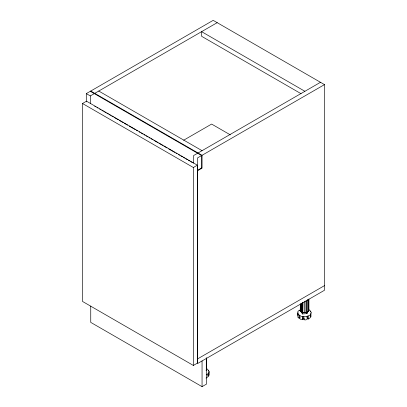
<?xml version="1.0" encoding="UTF-8"?>
<svg xmlns="http://www.w3.org/2000/svg" width="407" height="407" viewBox="0 0 407 407"><rect width="100%" height="100%" fill="white"/><g stroke="black" fill="none" stroke-linecap="round" stroke-linejoin="round"><path stroke-width="0.61" d="M206.039 370.248L206.288 370.339L206.288 357.799M206.39 368.793L207.575 369.185L209.188 371.789L209.188 374.984L208.557 375.971L207.575 375.768M297.893 315.623L297.893 312.673M307.606 299.577L307.606 312.123L306.161 312.678L306.161 300.763M307.606 312.123L307.356 312.027L308.572 311.289L308.572 299.369M300.117 317.623L299.053 318.137L299.053 315.186L299.822 315.71L299.822 318.661L300.977 319.454L302.742 319.632L303.098 316.677M310.821 313.802L310.826 316.926L310.826 313.975L310.419 314.621L310.419 317.572L308.374 319.027L308.257 316.112L307.112 316.498L307.112 319.449L305.677 319.927L303.912 319.749L304.268 318.569L303.098 318.452M308.572 311.289L308.913 310.302L308.908 299.013M206.288 370.339L206.644 369.347L206.644 358.058M301.587 312.322L302.355 313.975L307.026 313.619L307.427 312.764M209.188 371.789L207.509 374.409L206.313 374.816M302.355 313.975L303.352 312.464M300.341 303.759L300.341 311.289L301.307 312.123L301.47 303.2M302.752 302.645L302.752 312.678L302.915 302.503M206.054 378.098L208.14 376.623L208.14 373.672L208.557 373.021L208.557 375.971M299.934 309.981L297.893 311.391L297.899 314.148L300.977 316.254L305.677 316.732L309.808 315.349L311.436 312.759L309.793 310.17L308.613 309.778M299.043 310.841L299.806 310.317M86.294 101.852L86.294 93.61L213.182 20.35L324.491 84.61L324.491 290.257L197.599 363.517L197.599 157.87L324.491 84.61M86.294 93.61L90.303 95.925L217.19 22.665M82.509 103.505L86.518 101.19L197.38 165.196L197.38 363.13L193.371 365.445L82.509 301.439L82.509 103.505L193.371 167.511L197.38 165.196M183.633 140.232L211.625 124.069L230.306 134.854M320.482 82.3L193.595 155.56L193.595 163.166M197.599 170.228L201.607 167.918M197.599 170.726L202.055 168.152L202.055 155.301L90.746 91.041M197.599 358.888L324.491 285.628M90.746 306.084L90.746 322.39L202.055 386.65L206.507 384.081L206.507 358.374M206.349 369.383L206.644 369.347M300 310.302L300.29 310.271L300.631 311.253L300.341 311.289M308.618 310.338L308.913 310.302M306.161 312.678L302.752 312.678M301.47 311.981L302.915 312.535M304.899 91.295L201.607 31.66L201.607 36.289L301.053 93.702M98.759 91.041L202.055 150.676M90.303 91.295L201.607 155.56L201.607 168.412M94.689 106.186L95.782 106.822M96.881 107.453L97.975 108.084M99.623 109.035L100.717 109.671M101.816 110.302L103.459 111.253M104.558 111.884L105.652 112.52M106.751 113.151L108.394 114.102M109.493 114.733L110.587 115.369M111.686 116L113.329 116.951M114.428 117.582L118.264 119.8M119.363 120.431L123.199 122.649M124.298 123.28L127.584 125.183M129.233 126.129L135.261 129.614M136.36 130.245L137.454 130.881M139.102 131.827L140.196 132.463M141.295 133.094L142.938 134.045M144.037 134.676L145.131 135.312M146.23 135.943L147.873 136.894M148.972 137.525L150.066 138.161M151.165 138.792L152.808 139.743M153.907 140.374L157.743 142.592M158.842 143.223L162.678 145.441M163.777 146.072L167.063 147.975M168.707 148.921L174.74 152.406M175.839 153.037L176.933 153.673M178.576 154.619L179.675 155.255M180.774 155.886L182.417 156.837M183.511 157.468L184.61 158.104M185.709 158.735L187.352 159.686M188.446 160.317L189.545 160.953M190.644 161.584L192.287 162.535M299.053 318.137L297.899 317.343L297.899 313.359M305.677 312.373L307.026 313.619M308.257 319.068L307.214 318.025L307.214 316.254M310.409 311.386L310.821 312.032M208.18 370.411L208.582 371.057M308.323 299.272L308.323 311.192M306.105 301.221L306.105 312.51M304.456 301.587L304.456 312.876M303.912 319.749L303.912 316.799L302.742 316.682L302.742 319.632M301.307 303.342L301.307 312.123M300.29 303.998L300.29 310.271M202.055 360.943L202.055 386.65M193.371 167.511L193.371 365.445M90.303 95.925L90.303 103.531"/></g></svg>
